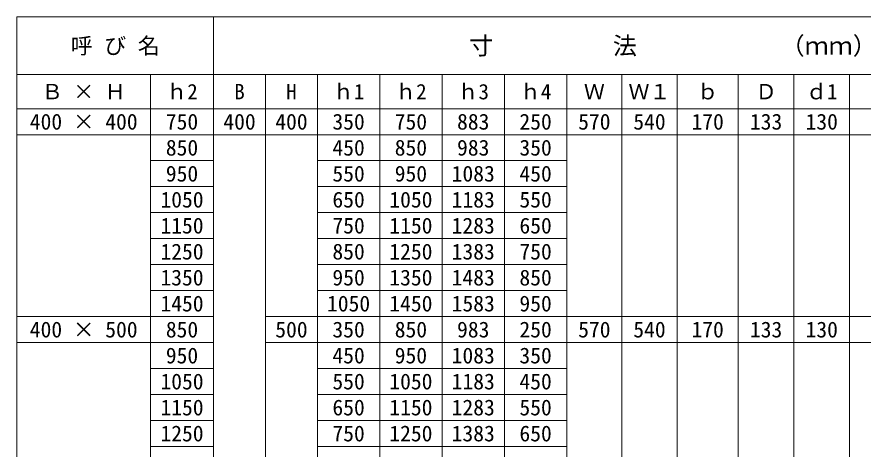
# Model space of a CAD drawing. Units: millimetres, scale not verified. Extents: x 50430 to 75195, y 75514 to 92741.
# Drawn here: x 69231 to 71511, y 80840 to 82005 of the extents above; entities that cross this region are included whole.
import ezdxf
from ezdxf.enums import TextEntityAlignment as Align

# ---------------------------------------------------------------- set-up
doc = ezdxf.new("R2010")
doc.units = ezdxf.units.MM
doc.header["$LTSCALE"] = 25
doc.layers.add('DEFPOINTS_3', color=8, linetype='Continuous', lineweight=0)
doc.layers.add('寸法線', color=7, linetype='Continuous', lineweight=9)
doc.styles.add('ＭＳ ゴシック', font='')
doc.styles.add('ＭＳ Ｐゴシック', font='')
doc.styles.get('ＭＳ ゴシック').set_extended_font_data('MS Gothic')
doc.styles.get('ＭＳ Ｐゴシック').set_extended_font_data('MS PGothic')

msp = doc.modelspace()

# ---------------------------------------------------------------- linework, layer by layer
at = {"layer": 'DEFPOINTS_3'}
for p, q in [((69230.65, 81687.47), (69590.65, 81687.47)), ((69760.65, 81687.47), (70040.65, 81687.47)), ((70712.84, 81687.47), (72433.72, 81687.47)), ((69230.65, 81127.47), (69590.65, 81127.47)), ((69900.65, 81127.47), (70040.65, 81127.47)), ((70712.84, 81127.47), (72237.04, 81127.47))]:
    msp.add_line(p, q, dxfattribs=at)
at = {"layer": '寸法線', "lineweight": 13}
for p, q in [((69230.65, 82004.72), (72827.07, 82004.72)), ((69230.65, 82004.72), (69230.65, 81757.47)), ((69760.65, 82004.72), (69760.65, 81757.47)), ((69230.65, 81849.47), (72827.07, 81849.47)), ((69590.65, 81849.47), (69590.65, 81757.47)), ((69900.65, 81849.47), (69900.65, 81757.47)), ((70040.65, 81849.47), (70040.65, 81757.47)), ((70208.65, 81849.47), (70208.65, 81757.47)), ((70376.65, 81849.47), (70376.65, 81757.47)), ((70544.65, 81849.47), (70544.65, 81757.47)), ((70712.84, 81849.47), (70712.84, 81757.47)), ((70861.44, 81849.47), (70861.44, 81757.47)), ((71010.04, 81849.47), (71010.04, 81757.47)), ((71175.04, 81849.47), (71175.04, 81757.47)), ((71325.04, 81849.47), (71325.04, 81757.47)), ((71475.04, 81849.47), (71475.04, 81757.47)), ((69230.65, 81757.47), (72827.07, 81757.47)), ((69230.65, 81757.47), (69230.65, 81687.47)), ((69590.65, 81757.47), (69590.65, 81687.47)), ((69760.65, 81757.47), (69760.65, 81687.47)), ((69900.65, 81757.47), (69900.65, 81687.47)), ((70040.65, 81757.47), (70040.65, 81617.47)), ((70208.65, 81757.47), (70208.65, 79657.47)), ((70376.65, 81757.47), (70376.65, 79657.47)), ((70544.65, 81757.47), (70544.65, 79657.47)), ((70712.84, 81757.47), (70712.84, 79657.47)), ((70861.44, 81757.47), (70861.44, 79657.47)), ((71010.04, 81757.47), (71010.04, 79657.47)), ((71175.04, 81757.47), (71175.04, 79657.47)), ((71325.04, 81757.47), (71325.04, 79657.47)), ((71475.04, 81757.47), (71475.04, 79657.47)), ((69230.65, 81687.47), (69230.65, 81197.47)), ((69590.65, 81687.47), (69760.65, 81687.47)), ((69590.65, 81687.47), (69590.65, 81197.47)), ((69760.65, 81687.47), (69760.65, 79657.47)), ((69900.65, 81687.47), (69900.65, 79657.47)), ((70040.65, 81687.47), (70712.84, 81687.47)), ((69590.65, 81617.47), (69760.65, 81617.47)), ((70040.65, 81617.47), (70544.65, 81617.47)), ((70040.65, 81617.47), (70040.65, 81197.47)), ((70544.65, 81617.47), (70712.84, 81617.47)), ((69590.65, 81547.47), (69760.65, 81547.47)), ((70040.65, 81547.47), (70544.65, 81547.47)), ((70544.65, 81547.47), (70712.84, 81547.47)), ((69590.65, 81477.47), (69760.65, 81477.47)), ((70040.65, 81477.47), (70544.65, 81477.47)), ((70544.65, 81477.47), (70712.84, 81477.47)), ((69590.65, 81407.47), (69760.65, 81407.47)), ((70040.65, 81407.47), (70544.65, 81407.47)), ((70544.65, 81407.47), (70712.84, 81407.47)), ((69590.65, 81337.47), (69760.65, 81337.47)), ((70040.65, 81337.47), (70544.65, 81337.47)), ((70544.65, 81337.47), (70712.84, 81337.47)), ((69590.65, 81267.47), (69760.65, 81267.47)), ((70040.65, 81267.47), (70544.65, 81267.47)), ((70544.65, 81267.47), (70712.84, 81267.47)), ((69230.65, 81197.47), (69590.65, 81197.47)), ((69230.65, 81197.47), (69230.65, 81127.47)), ((69590.65, 81197.47), (69760.65, 81197.47)), ((69590.65, 81197.47), (69590.65, 81127.47)), ((69900.65, 81197.47), (72237.04, 81197.47)), ((70040.65, 81197.47), (70040.65, 81057.47)), ((69230.65, 81127.47), (69230.65, 80707.47)), ((69590.65, 81127.47), (69760.65, 81127.47)), ((69590.65, 81127.47), (69590.65, 80707.47)), ((70040.65, 81127.47), (70712.84, 81127.47)), ((69590.65, 81057.47), (69760.65, 81057.47)), ((70040.65, 81057.47), (70544.65, 81057.47)), ((70040.65, 81057.47), (70040.65, 80707.47)), ((70544.65, 81057.47), (70712.84, 81057.47)), ((69590.65, 80987.47), (69760.65, 80987.47)), ((70040.65, 80987.47), (70544.65, 80987.47)), ((70544.65, 80987.47), (70712.84, 80987.47)), ((69590.65, 80917.47), (69760.65, 80917.47)), ((70040.65, 80917.47), (70544.65, 80917.47)), ((70544.65, 80917.47), (70712.84, 80917.47)), ((69590.65, 80847.47), (69760.65, 80847.47)), ((70040.65, 80847.47), (70544.65, 80847.47)), ((70544.65, 80847.47), (70712.84, 80847.47))]:
    msp.add_line(p, q, dxfattribs=at)

# ---------------------------------------------------------------- texts
at = {"layer": '寸法線'}
for s, height, style, p in [('呼  び  名', 43.26, 'ＭＳ Ｐゴシック', (69495.65, 81927.09)), ('寸          法            （ｍｍ）', 47.47, 'ＭＳ ゴシック', (70998.85, 81927.09)), ('Ｂ × Ｈ', 41.5, 'ＭＳ ゴシック', (69410.65, 81803.47)), ('ｈ2', 41.5, 'ＭＳ ゴシック', (69675.65, 81803.47)), ('B', 41.5, 'ＭＳ ゴシック', (69830.65, 81803.47)), ('H', 41.5, 'ＭＳ ゴシック', (69970.65, 81803.47)), ('ｈ1', 41.5, 'ＭＳ ゴシック', (70124.65, 81803.47)), ('ｈ2', 41.5, 'ＭＳ ゴシック', (70292.65, 81803.47)), ('ｈ3', 41.5, 'ＭＳ ゴシック', (70460.65, 81803.47)), ('ｈ4', 41.5, 'ＭＳ ゴシック', (70628.75, 81803.47)), ('Ｗ', 41.5, 'ＭＳ ゴシック', (70787.14, 81803.47)), ('Ｗ１', 41.5, 'ＭＳ ゴシック', (70935.74, 81803.47)), ('ｂ', 41.5, 'ＭＳ ゴシック', (71092.54, 81803.47)), ('Ｄ', 41.5, 'ＭＳ ゴシック', (71250.04, 81803.47)), ('ｄ1', 41.5, 'ＭＳ ゴシック', (71400.04, 81803.47)), ('400 × 400', 42.72, 'ＭＳ ゴシック', (69410.65, 81722.47)), ('750', 42.72, 'ＭＳ ゴシック', (69675.65, 81722.47)), ('400', 42.72, 'ＭＳ ゴシック', (69830.65, 81722.47)), ('400', 42.72, 'ＭＳ ゴシック', (69970.65, 81722.47)), ('350', 42.72, 'ＭＳ ゴシック', (70124.65, 81722.47)), ('750', 42.72, 'ＭＳ ゴシック', (70292.65, 81722.47)), ('883', 42.72, 'ＭＳ ゴシック', (70460.65, 81722.47)), ('250', 42.72, 'ＭＳ ゴシック', (70628.75, 81722.47)), ('570', 42.72, 'ＭＳ ゴシック', (70787.14, 81722.47)), ('540', 42.72, 'ＭＳ ゴシック', (70935.74, 81722.47)), ('170', 42.72, 'ＭＳ ゴシック', (71092.54, 81722.47)), ('133', 42.72, 'ＭＳ ゴシック', (71250.04, 81722.47)), ('130', 42.72, 'ＭＳ ゴシック', (71400.04, 81722.47)), ('850', 42.72, 'ＭＳ ゴシック', (69675.65, 81652.47)), ('450', 42.72, 'ＭＳ ゴシック', (70124.65, 81652.47)), ('850', 42.72, 'ＭＳ ゴシック', (70292.65, 81652.47)), ('983', 42.72, 'ＭＳ ゴシック', (70460.65, 81652.47)), ('350', 42.72, 'ＭＳ ゴシック', (70628.75, 81652.47)), ('950', 42.72, 'ＭＳ ゴシック', (69675.65, 81582.47)), ('550', 42.72, 'ＭＳ ゴシック', (70124.65, 81582.47)), ('950', 42.72, 'ＭＳ ゴシック', (70292.65, 81582.47)), ('1083', 42.72, 'ＭＳ ゴシック', (70460.65, 81582.47)), ('450', 42.72, 'ＭＳ ゴシック', (70628.75, 81582.47)), ('1050', 42.72, 'ＭＳ ゴシック', (69675.65, 81512.47)), ('650', 42.72, 'ＭＳ ゴシック', (70124.65, 81512.47)), ('1050', 42.72, 'ＭＳ ゴシック', (70292.65, 81512.47)), ('1183', 42.72, 'ＭＳ ゴシック', (70460.65, 81512.47)), ('550', 42.72, 'ＭＳ ゴシック', (70628.75, 81512.47)), ('1150', 42.72, 'ＭＳ ゴシック', (69675.65, 81442.47)), ('750', 42.72, 'ＭＳ ゴシック', (70124.65, 81442.47)), ('1150', 42.72, 'ＭＳ ゴシック', (70292.65, 81442.47)), ('1283', 42.72, 'ＭＳ ゴシック', (70460.65, 81442.47)), ('650', 42.72, 'ＭＳ ゴシック', (70628.75, 81442.47)), ('1250', 42.72, 'ＭＳ ゴシック', (69675.65, 81372.47)), ('850', 42.72, 'ＭＳ ゴシック', (70124.65, 81372.47)), ('1250', 42.72, 'ＭＳ ゴシック', (70292.65, 81372.47)), ('1383', 42.72, 'ＭＳ ゴシック', (70460.65, 81372.47)), ('750', 42.72, 'ＭＳ ゴシック', (70628.75, 81372.47)), ('1350', 42.72, 'ＭＳ ゴシック', (69675.65, 81302.47)), ('950', 42.72, 'ＭＳ ゴシック', (70124.65, 81302.47)), ('1350', 42.72, 'ＭＳ ゴシック', (70292.65, 81302.47)), ('1483', 42.72, 'ＭＳ ゴシック', (70460.65, 81302.47)), ('850', 42.72, 'ＭＳ ゴシック', (70628.75, 81302.47)), ('1450', 42.72, 'ＭＳ ゴシック', (69675.65, 81232.47)), ('1050', 42.72, 'ＭＳ ゴシック', (70124.65, 81232.47)), ('1450', 42.72, 'ＭＳ ゴシック', (70292.65, 81232.47)), ('1583', 42.72, 'ＭＳ ゴシック', (70460.65, 81232.47)), ('950', 42.72, 'ＭＳ ゴシック', (70628.75, 81232.47)), ('400 × 500', 42.72, 'ＭＳ ゴシック', (69410.65, 81162.47)), ('850', 42.72, 'ＭＳ ゴシック', (69675.65, 81162.47)), ('500', 42.72, 'ＭＳ ゴシック', (69970.65, 81162.47)), ('350', 42.72, 'ＭＳ ゴシック', (70124.65, 81162.47)), ('850', 42.72, 'ＭＳ ゴシック', (70292.65, 81162.47)), ('983', 42.72, 'ＭＳ ゴシック', (70460.65, 81162.47)), ('250', 42.72, 'ＭＳ ゴシック', (70628.75, 81162.47)), ('570', 42.72, 'ＭＳ ゴシック', (70787.14, 81162.47)), ('540', 42.72, 'ＭＳ ゴシック', (70935.74, 81162.47)), ('170', 42.72, 'ＭＳ ゴシック', (71092.54, 81162.47)), ('133', 42.72, 'ＭＳ ゴシック', (71250.04, 81162.47)), ('130', 42.72, 'ＭＳ ゴシック', (71400.04, 81162.47)), ('950', 42.72, 'ＭＳ ゴシック', (69675.65, 81092.47)), ('450', 42.72, 'ＭＳ ゴシック', (70124.65, 81092.47)), ('950', 42.72, 'ＭＳ ゴシック', (70292.65, 81092.47)), ('1083', 42.72, 'ＭＳ ゴシック', (70460.65, 81092.47)), ('350', 42.72, 'ＭＳ ゴシック', (70628.75, 81092.47)), ('1050', 42.72, 'ＭＳ ゴシック', (69675.65, 81022.47)), ('550', 42.72, 'ＭＳ ゴシック', (70124.65, 81022.47)), ('1050', 42.72, 'ＭＳ ゴシック', (70292.65, 81022.47)), ('1183', 42.72, 'ＭＳ ゴシック', (70460.65, 81022.47)), ('450', 42.72, 'ＭＳ ゴシック', (70628.75, 81022.47)), ('1150', 42.72, 'ＭＳ ゴシック', (69675.65, 80952.47)), ('650', 42.72, 'ＭＳ ゴシック', (70124.65, 80952.47)), ('1150', 42.72, 'ＭＳ ゴシック', (70292.65, 80952.47)), ('1283', 42.72, 'ＭＳ ゴシック', (70460.65, 80952.47)), ('550', 42.72, 'ＭＳ ゴシック', (70628.75, 80952.47)), ('1250', 42.72, 'ＭＳ ゴシック', (69675.65, 80882.47)), ('750', 42.72, 'ＭＳ ゴシック', (70124.65, 80882.47)), ('1250', 42.72, 'ＭＳ ゴシック', (70292.65, 80882.47)), ('1383', 42.72, 'ＭＳ ゴシック', (70460.65, 80882.47)), ('650', 42.72, 'ＭＳ ゴシック', (70628.75, 80882.47))]:
    msp.add_text(s, height=height, dxfattribs=dict(at, style=style)).set_placement(p, align=Align.MIDDLE_CENTER)

doc.saveas('drawing.dxf')
